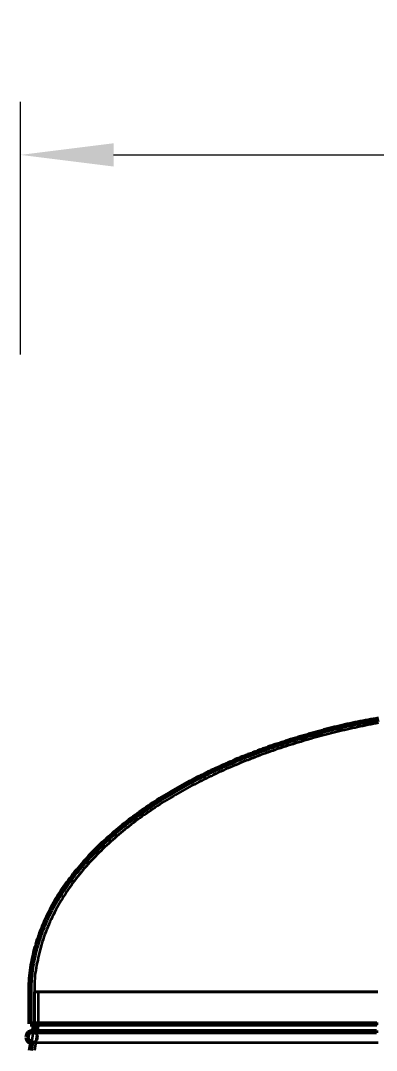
# Model space of a CAD drawing. Header units: millimetres. Extents: x 0 to 2208, y 0 to 420.
# Drawn here: x 170.47 to 183.86, y 217.54 to 256.24 of the extents above; entities that cross this region are included whole.
import ezdxf

# ---------------------------------------------------------------- set-up
doc = ezdxf.new("R2010")
doc.units = ezdxf.units.MM
doc.linetypes.add('IRAM-E-TRAZOS', pattern=[5, 4, -1])
for name, color, linetype, lineweight in [('01-VISIBLE', 7, 'CONTINUOUS', 70), ('02-OCULTA', 4, 'IRAM-E-TRAZOS', 35), ('04-COTA', 3, 'CONTINUOUS', 18)]:
    doc.layers.add(name, color=color, linetype=linetype, lineweight=lineweight)
doc.styles.add('ISO3098', font='isocpeur.ttf')
doc.dimstyles.new('FLAMA-IRAM', dxfattribs={"dimtxt": 3.5, "dimasz": 3.5, "dimexe": 2, "dimexo": 1.5, "dimgap": 1, "dimtad": 1, "dimdec": 1, "dimtxsty": 'ISO3098', "dimblk": 'IRAM_FLECHA', "dimblk1": 'IRAM_FLECHA', "dimblk2": 'IRAM_FLECHA', "dimcen": 2.5, "dimclrd": 256, "dimclre": 256, "dimclrt": 256, "dimazin": 3, "dimtfac": 1, "dimtmove": 0, "dimatfit": 3, "dimlwd": 18, "dimlwe": 18})

# ---------------------------------------------------------------- blocks, each defined once
blk = doc.blocks.new('IRAM_FLECHA')
blk.add_solid([(0, 0), (-1, 0.125), (-1, -0.125)])

msp = doc.modelspace()

# ---------------------------------------------------------------- linework, layer by layer
at = {"layer": '01-VISIBLE'}
for p, q in [((170.827, 218.535), (170.827, 219.735)), ((170.987, 218.535), (170.939, 218.235)), ((170.875, 217.838), (170.827, 217.535))]:
    msp.add_line(p, q, dxfattribs=at)
for points in [[(170.827, 219.735), (170.828, 219.835), (170.83, 219.936), (170.834, 220.036), (170.84, 220.136), (170.847, 220.236), (170.856, 220.336), (170.867, 220.435), (170.879, 220.535), (170.893, 220.634), (170.908, 220.733), (170.925, 220.832), (170.944, 220.93), (170.964, 221.029), (170.986, 221.126), (171.009, 221.224), (171.033, 221.321), (171.059, 221.418), (171.087, 221.514), (171.116, 221.61), (171.146, 221.706), (171.178, 221.801), (171.211, 221.896), (171.246, 221.99), (171.282, 222.083), (171.319, 222.176), (171.357, 222.269), (171.397, 222.361), (171.438, 222.452), (171.48, 222.543), (171.524, 222.634), (171.569, 222.723), (171.614, 222.812), (171.661, 222.901), (171.71, 222.989), (171.759, 223.076), (171.809, 223.163), (171.861, 223.249), (171.913, 223.334), (171.967, 223.419), (172.021, 223.503), (172.076, 223.587), (172.133, 223.67), (172.19, 223.752), (172.248, 223.833), (172.308, 223.914), (172.367, 223.995), (172.428, 224.074), (172.49, 224.153), (172.552, 224.232), (172.616, 224.31), (172.68, 224.387), (172.745, 224.463), (172.81, 224.539), (172.877, 224.614), (172.944, 224.689), (173.011, 224.763), (173.08, 224.836), (173.149, 224.908), (173.219, 224.98), (173.289, 225.052), (173.36, 225.123), (173.432, 225.193), (173.504, 225.262), (173.577, 225.331), (173.65, 225.399), (173.724, 225.467), (173.798, 225.534), (173.873, 225.601), (173.949, 225.667), (174.025, 225.732), (174.102, 225.797), (174.179, 225.861), (174.256, 225.924), (174.334, 225.987), (174.413, 226.049), (174.492, 226.111), (174.571, 226.172), (174.651, 226.233), (174.731, 226.293), (174.812, 226.353), (174.893, 226.412), (174.974, 226.47), (175.056, 226.528), (175.138, 226.585), (175.221, 226.642), (175.304, 226.699), (175.387, 226.754), (175.471, 226.81), (175.555, 226.864), (175.639, 226.918), (175.724, 226.972), (175.809, 227.025), (175.894, 227.078), (175.98, 227.13), (176.066, 227.182), (176.152, 227.233), (176.238, 227.283), (176.325, 227.334), (176.412, 227.383), (176.499, 227.432), (176.587, 227.481), (176.675, 227.529), (176.763, 227.577), (176.851, 227.624), (176.94, 227.671), (177.029, 227.717), (177.118, 227.763), (177.208, 227.809), (177.297, 227.854), (177.387, 227.898), (177.477, 227.942), (177.567, 227.986), (177.658, 228.029), (177.748, 228.072), (177.839, 228.114), (177.93, 228.156), (178.022, 228.197), (178.113, 228.238), (178.205, 228.279), (178.297, 228.319), (178.389, 228.359), (178.481, 228.398), (178.573, 228.437), (178.666, 228.475), (178.759, 228.513), (178.852, 228.551), (178.945, 228.588), (179.038, 228.625), (179.131, 228.662), (179.225, 228.698), (179.318, 228.733), (179.412, 228.769), (179.506, 228.804), (179.6, 228.838), (179.695, 228.872), (179.789, 228.906), (179.884, 228.939), (179.978, 228.971), (180.073, 229.004), (180.168, 229.036), (180.264, 229.067), (180.359, 229.098), (180.454, 229.129), (180.55, 229.159), (180.646, 229.189), (180.741, 229.219), (180.837, 229.248), (180.933, 229.277), (181.029, 229.305), (181.125, 229.334), (181.222, 229.362), (181.318, 229.39), (181.414, 229.417), (181.511, 229.445), (181.607, 229.472), (181.704, 229.499), (181.8, 229.525), (181.897, 229.552), (181.994, 229.578), (182.091, 229.603), (182.188, 229.629), (182.285, 229.653), (182.382, 229.677), (182.48, 229.701), (182.577, 229.724), (182.675, 229.746), (182.773, 229.768), (182.871, 229.789), (182.969, 229.81), (183.067, 229.83), (183.166, 229.849), (183.264, 229.869), (183.362, 229.887), (183.461, 229.906), (183.559, 229.924), (183.658, 229.942), (183.757, 229.96), (183.855, 229.977), (183.954, 229.995)], [(170.827, 218.535), (170.927, 218.535), (171.028, 218.535), (171.128, 218.535), (171.228, 218.535), (171.329, 218.535), (171.429, 218.535), (171.529, 218.535), (171.63, 218.535), (171.73, 218.535), (171.83, 218.535), (171.931, 218.535), (172.031, 218.535), (172.132, 218.535), (172.232, 218.535), (172.332, 218.535), (172.433, 218.535), (172.533, 218.535), (172.633, 218.535), (172.734, 218.535), (172.834, 218.535), (172.934, 218.535), (173.035, 218.535), (173.135, 218.535), (173.235, 218.535), (173.336, 218.535), (173.436, 218.535), (173.536, 218.535), (173.637, 218.535), (173.737, 218.535), (173.837, 218.535), (173.938, 218.535), (174.038, 218.535), (174.139, 218.535), (174.239, 218.535), (174.339, 218.535), (174.44, 218.535), (174.54, 218.535), (174.64, 218.535), (174.741, 218.535), (174.841, 218.535), (174.941, 218.535), (175.042, 218.535), (175.142, 218.535), (175.242, 218.535), (175.343, 218.535), (175.443, 218.535), (175.543, 218.535), (175.644, 218.535), (175.744, 218.535), (175.844, 218.535), (175.945, 218.535), (176.045, 218.535), (176.145, 218.535), (176.246, 218.535), (176.346, 218.535), (176.447, 218.535), (176.547, 218.535), (176.647, 218.535), (176.748, 218.535), (176.848, 218.535), (176.948, 218.535), (177.049, 218.535), (177.149, 218.535), (177.249, 218.535), (177.35, 218.535), (177.45, 218.535), (177.55, 218.535), (177.651, 218.535), (177.751, 218.535), (177.851, 218.535), (177.952, 218.535), (178.052, 218.535), (178.152, 218.535), (178.253, 218.535), (178.353, 218.535), (178.454, 218.535), (178.554, 218.535), (178.654, 218.535), (178.755, 218.535), (178.855, 218.535), (178.955, 218.535), (179.056, 218.535), (179.156, 218.535), (179.256, 218.535), (179.357, 218.535), (179.457, 218.535), (179.557, 218.535), (179.658, 218.535), (179.758, 218.535), (179.858, 218.535), (179.959, 218.535), (180.059, 218.535), (180.159, 218.535), (180.26, 218.535), (180.36, 218.535), (180.46, 218.535), (180.561, 218.535), (180.661, 218.535), (180.762, 218.535), (180.862, 218.535), (180.962, 218.535), (181.063, 218.535), (181.163, 218.535), (181.263, 218.535), (181.364, 218.535), (181.464, 218.535), (181.564, 218.535), (181.665, 218.535), (181.765, 218.535), (181.865, 218.535), (181.966, 218.535), (182.066, 218.535), (182.166, 218.535), (182.267, 218.535), (182.367, 218.535), (182.467, 218.535), (182.568, 218.535), (182.668, 218.535), (182.769, 218.535), (182.869, 218.535), (182.969, 218.535), (183.07, 218.535), (183.17, 218.535), (183.27, 218.535), (183.371, 218.535), (183.471, 218.535), (183.571, 218.535), (183.672, 218.535), (183.772, 218.535), (183.872, 218.535)], [(170.907, 218.235), (170.855, 218.228), (170.807, 218.208), (170.766, 218.177), (170.734, 218.135), (170.714, 218.087), (170.707, 218.035)], [(170.707, 218.035), (170.714, 217.983), (170.734, 217.935), (170.766, 217.894), (170.807, 217.862), (170.855, 217.842), (170.907, 217.835)], [(170.907, 218.235), (170.907, 218.235), (170.907, 218.235), (170.907, 218.235), (170.907, 218.235), (170.907, 218.235), (170.907, 218.235)], [(183.867, 218.235), (183.767, 218.235), (183.666, 218.235), (183.566, 218.235), (183.465, 218.235), (183.365, 218.235), (183.265, 218.235), (183.164, 218.235), (183.064, 218.235), (182.963, 218.235), (182.863, 218.235), (182.762, 218.235), (182.662, 218.235), (182.561, 218.235), (182.461, 218.235), (182.36, 218.235), (182.26, 218.235), (182.159, 218.235), (182.059, 218.235), (181.958, 218.235), (181.858, 218.235), (181.758, 218.235), (181.657, 218.235), (181.557, 218.235), (181.456, 218.235), (181.356, 218.235), (181.255, 218.235), (181.155, 218.235), (181.054, 218.235), (180.954, 218.235), (180.853, 218.235), (180.753, 218.235), (180.652, 218.235), (180.552, 218.235), (180.451, 218.235), (180.351, 218.235), (180.251, 218.235), (180.15, 218.235), (180.05, 218.235), (179.949, 218.235), (179.849, 218.235), (179.748, 218.235), (179.648, 218.235), (179.547, 218.235), (179.447, 218.235), (179.346, 218.235), (179.246, 218.235), (179.145, 218.235), (179.045, 218.235), (178.944, 218.235), (178.844, 218.235), (178.743, 218.235), (178.643, 218.235), (178.543, 218.235), (178.442, 218.235), (178.342, 218.235), (178.241, 218.235), (178.141, 218.235), (178.04, 218.235), (177.94, 218.235), (177.839, 218.235), (177.739, 218.235), (177.638, 218.235), (177.538, 218.235), (177.437, 218.235), (177.337, 218.235), (177.236, 218.235), (177.136, 218.235), (177.036, 218.235), (176.935, 218.235), (176.835, 218.235), (176.734, 218.235), (176.634, 218.235), (176.533, 218.235), (176.433, 218.235), (176.332, 218.235), (176.232, 218.235), (176.131, 218.235), (176.031, 218.235), (175.93, 218.235), (175.83, 218.235), (175.729, 218.235), (175.629, 218.235), (175.529, 218.235), (175.428, 218.235), (175.328, 218.235), (175.227, 218.235), (175.127, 218.235), (175.026, 218.235), (174.926, 218.235), (174.825, 218.235), (174.725, 218.235), (174.624, 218.235), (174.524, 218.235), (174.423, 218.235), (174.323, 218.235), (174.222, 218.235), (174.122, 218.235), (174.022, 218.235), (173.921, 218.235), (173.821, 218.235), (173.72, 218.235), (173.62, 218.235), (173.519, 218.235), (173.419, 218.235), (173.318, 218.235), (173.218, 218.235), (173.117, 218.235), (173.017, 218.235), (172.916, 218.235), (172.816, 218.235), (172.715, 218.235), (172.615, 218.235), (172.514, 218.235), (172.414, 218.235), (172.314, 218.235), (172.213, 218.235), (172.113, 218.235), (172.012, 218.235), (171.912, 218.235), (171.811, 218.235), (171.711, 218.235), (171.61, 218.235), (171.51, 218.235), (171.409, 218.235), (171.309, 218.235), (171.208, 218.235), (171.108, 218.235), (171.007, 218.235), (170.907, 218.235)]]:
    msp.add_lwpolyline(points, dxfattribs=at)
at = {"layer": '02-OCULTA'}
for p, q in [((170.987, 218.535), (170.987, 219.735)), ((170.987, 219.735), (170.987, 218.535)), ((171.147, 218.535), (171.147, 219.735)), ((171.147, 218.535), (170.987, 217.535)), ((170.939, 218.235), (170.875, 217.838))]:
    msp.add_line(p, q, dxfattribs=at)
for points in [[(183.941, 229.843), (183.842, 229.824), (183.744, 229.805), (183.645, 229.786), (183.546, 229.767), (183.448, 229.747), (183.349, 229.726), (183.251, 229.706), (183.153, 229.685), (183.054, 229.664), (182.956, 229.642), (182.858, 229.621), (182.76, 229.598), (182.662, 229.576), (182.564, 229.553), (182.467, 229.53), (182.369, 229.506), (182.271, 229.482), (182.174, 229.458), (182.077, 229.433), (181.979, 229.408), (181.882, 229.383), (181.785, 229.357), (181.688, 229.331), (181.591, 229.305), (181.494, 229.278), (181.397, 229.251), (181.301, 229.223), (181.204, 229.195), (181.108, 229.167), (181.011, 229.138), (180.915, 229.109), (180.819, 229.08), (180.723, 229.05), (180.627, 229.02), (180.531, 228.99), (180.436, 228.959), (180.34, 228.928), (180.245, 228.896), (180.15, 228.864), (180.054, 228.832), (179.959, 228.799), (179.865, 228.766), (179.77, 228.732), (179.675, 228.698), (179.581, 228.664), (179.487, 228.629), (179.392, 228.594), (179.298, 228.558), (179.205, 228.523), (179.111, 228.486), (179.017, 228.449), (178.924, 228.412), (178.831, 228.375), (178.738, 228.337), (178.645, 228.298), (178.552, 228.259), (178.46, 228.22), (178.367, 228.18), (178.275, 228.14), (178.183, 228.1), (178.092, 228.059), (178, 228.017), (177.909, 227.976), (177.818, 227.933), (177.727, 227.89), (177.636, 227.847), (177.545, 227.804), (177.455, 227.76), (177.365, 227.715), (177.275, 227.67), (177.186, 227.624), (177.096, 227.578), (177.007, 227.532), (176.918, 227.485), (176.83, 227.438), (176.741, 227.39), (176.653, 227.342), (176.565, 227.293), (176.478, 227.243), (176.39, 227.194), (176.304, 227.143), (176.217, 227.092), (176.13, 227.041), (176.044, 226.989), (175.959, 226.937), (175.873, 226.884), (175.788, 226.831), (175.703, 226.777), (175.619, 226.722), (175.535, 226.667), (175.451, 226.612), (175.367, 226.556), (175.284, 226.499), (175.202, 226.442), (175.119, 226.384), (175.037, 226.326), (174.956, 226.267), (174.875, 226.208), (174.794, 226.148), (174.714, 226.088), (174.634, 226.027), (174.555, 225.965), (174.476, 225.903), (174.397, 225.84), (174.319, 225.777), (174.242, 225.713), (174.165, 225.649), (174.088, 225.583), (174.012, 225.518), (173.937, 225.451), (173.862, 225.384), (173.787, 225.317), (173.714, 225.249), (173.64, 225.18), (173.568, 225.11), (173.496, 225.04), (173.424, 224.969), (173.354, 224.898), (173.284, 224.826), (173.214, 224.753), (173.145, 224.68), (173.077, 224.606), (173.01, 224.532), (172.943, 224.456), (172.877, 224.38), (172.812, 224.304), (172.748, 224.227), (172.684, 224.149), (172.622, 224.07), (172.56, 223.991), (172.499, 223.911), (172.439, 223.831), (172.379, 223.75), (172.321, 223.668), (172.264, 223.585), (172.207, 223.502), (172.152, 223.418), (172.097, 223.334), (172.044, 223.249), (171.992, 223.163), (171.941, 223.076), (171.891, 222.989), (171.842, 222.901), (171.794, 222.813), (171.747, 222.724), (171.701, 222.635), (171.656, 222.545), (171.613, 222.454), (171.57, 222.363), (171.529, 222.272), (171.489, 222.18), (171.45, 222.087), (171.413, 221.993), (171.378, 221.899), (171.344, 221.805), (171.312, 221.709), (171.282, 221.613), (171.254, 221.517), (171.227, 221.42), (171.202, 221.323), (171.178, 221.225), (171.155, 221.128), (171.133, 221.03), (171.112, 220.931), (171.092, 220.833), (171.072, 220.734), (171.054, 220.635), (171.036, 220.536), (171.021, 220.437), (171.009, 220.337), (171, 220.237), (170.995, 220.137), (170.991, 220.037), (170.989, 219.936), (170.987, 219.836), (170.987, 219.735)], [(183.914, 219.735), (183.814, 219.735), (183.714, 219.735), (183.614, 219.735), (183.514, 219.735), (183.413, 219.735), (183.313, 219.735), (183.213, 219.735), (183.113, 219.735), (183.013, 219.735), (182.912, 219.735), (182.812, 219.735), (182.712, 219.735), (182.612, 219.735), (182.511, 219.735), (182.411, 219.735), (182.311, 219.735), (182.211, 219.735), (182.111, 219.735), (182.01, 219.735), (181.91, 219.735), (181.81, 219.735), (181.71, 219.735), (181.61, 219.735), (181.509, 219.735), (181.409, 219.735), (181.309, 219.735), (181.209, 219.735), (181.108, 219.735), (181.008, 219.735), (180.908, 219.735), (180.808, 219.735), (180.708, 219.735), (180.607, 219.735), (180.507, 219.735), (180.407, 219.735), (180.307, 219.735), (180.207, 219.735), (180.106, 219.735), (180.006, 219.735), (179.906, 219.735), (179.806, 219.735), (179.706, 219.735), (179.605, 219.735), (179.505, 219.735), (179.405, 219.735), (179.305, 219.735), (179.204, 219.735), (179.104, 219.735), (179.004, 219.735), (178.904, 219.735), (178.804, 219.735), (178.703, 219.735), (178.603, 219.735), (178.503, 219.735), (178.403, 219.735), (178.303, 219.735), (178.202, 219.735), (178.102, 219.735), (178.002, 219.735), (177.902, 219.735), (177.801, 219.735), (177.701, 219.735), (177.601, 219.735), (177.501, 219.735), (177.401, 219.735), (177.3, 219.735), (177.2, 219.735), (177.1, 219.735), (177, 219.735), (176.9, 219.735), (176.799, 219.735), (176.699, 219.735), (176.599, 219.735), (176.499, 219.735), (176.398, 219.735), (176.298, 219.735), (176.198, 219.735), (176.098, 219.735), (175.998, 219.735), (175.897, 219.735), (175.797, 219.735), (175.697, 219.735), (175.597, 219.735), (175.497, 219.735), (175.396, 219.735), (175.296, 219.735), (175.196, 219.735), (175.096, 219.735), (174.996, 219.735), (174.895, 219.735), (174.795, 219.735), (174.695, 219.735), (174.595, 219.735), (174.494, 219.735), (174.394, 219.735), (174.294, 219.735), (174.194, 219.735), (174.094, 219.735), (173.993, 219.735), (173.893, 219.735), (173.793, 219.735), (173.693, 219.735), (173.593, 219.735), (173.492, 219.735), (173.392, 219.735), (173.292, 219.735), (173.192, 219.735), (173.091, 219.735), (172.991, 219.735), (172.891, 219.735), (172.791, 219.735), (172.691, 219.735), (172.59, 219.735), (172.49, 219.735), (172.39, 219.735), (172.29, 219.735), (172.19, 219.735), (172.089, 219.735), (171.989, 219.735), (171.889, 219.735), (171.789, 219.735), (171.688, 219.735), (171.588, 219.735), (171.488, 219.735), (171.388, 219.735), (171.288, 219.735), (171.187, 219.735), (171.087, 219.735), (170.987, 219.735)], [(170.987, 219.735), (171.087, 219.735), (171.187, 219.735), (171.288, 219.735), (171.388, 219.735), (171.488, 219.735), (171.588, 219.735), (171.688, 219.735), (171.789, 219.735), (171.889, 219.735), (171.989, 219.735), (172.089, 219.735), (172.19, 219.735), (172.29, 219.735), (172.39, 219.735), (172.49, 219.735), (172.59, 219.735), (172.691, 219.735), (172.791, 219.735), (172.891, 219.735), (172.991, 219.735), (173.091, 219.735), (173.192, 219.735), (173.292, 219.735), (173.392, 219.735), (173.492, 219.735), (173.593, 219.735), (173.693, 219.735), (173.793, 219.735), (173.893, 219.735), (173.993, 219.735), (174.094, 219.735), (174.194, 219.735), (174.294, 219.735), (174.394, 219.735), (174.494, 219.735), (174.595, 219.735), (174.695, 219.735), (174.795, 219.735), (174.895, 219.735), (174.996, 219.735), (175.096, 219.735), (175.196, 219.735), (175.296, 219.735), (175.396, 219.735), (175.497, 219.735), (175.597, 219.735), (175.697, 219.735), (175.797, 219.735), (175.897, 219.735), (175.998, 219.735), (176.098, 219.735), (176.198, 219.735), (176.298, 219.735), (176.398, 219.735), (176.499, 219.735), (176.599, 219.735), (176.699, 219.735), (176.799, 219.735), (176.9, 219.735), (177, 219.735), (177.1, 219.735), (177.2, 219.735), (177.3, 219.735), (177.401, 219.735), (177.501, 219.735), (177.601, 219.735), (177.701, 219.735), (177.801, 219.735), (177.902, 219.735), (178.002, 219.735), (178.102, 219.735), (178.202, 219.735), (178.303, 219.735), (178.403, 219.735), (178.503, 219.735), (178.603, 219.735), (178.703, 219.735), (178.804, 219.735), (178.904, 219.735), (179.004, 219.735), (179.104, 219.735), (179.204, 219.735), (179.305, 219.735), (179.405, 219.735), (179.505, 219.735), (179.605, 219.735), (179.706, 219.735), (179.806, 219.735), (179.906, 219.735), (180.006, 219.735), (180.106, 219.735), (180.207, 219.735), (180.307, 219.735), (180.407, 219.735), (180.507, 219.735), (180.607, 219.735), (180.708, 219.735), (180.808, 219.735), (180.908, 219.735), (181.008, 219.735), (181.108, 219.735), (181.209, 219.735), (181.309, 219.735), (181.409, 219.735), (181.509, 219.735), (181.61, 219.735), (181.71, 219.735), (181.81, 219.735), (181.91, 219.735), (182.01, 219.735), (182.111, 219.735), (182.211, 219.735), (182.311, 219.735), (182.411, 219.735), (182.511, 219.735), (182.612, 219.735), (182.712, 219.735), (182.812, 219.735), (182.912, 219.735), (183.013, 219.735), (183.113, 219.735), (183.213, 219.735), (183.313, 219.735), (183.413, 219.735), (183.514, 219.735), (183.614, 219.735), (183.714, 219.735), (183.814, 219.735), (183.914, 219.735)], [(183.902, 219.735), (183.801, 219.735), (183.701, 219.735), (183.6, 219.735), (183.5, 219.735), (183.399, 219.735), (183.299, 219.735), (183.199, 219.735), (183.098, 219.735), (182.998, 219.735), (182.897, 219.735), (182.797, 219.735), (182.696, 219.735), (182.596, 219.735), (182.496, 219.735), (182.395, 219.735), (182.295, 219.735), (182.194, 219.735), (182.094, 219.735), (181.993, 219.735), (181.893, 219.735), (181.793, 219.735), (181.692, 219.735), (181.592, 219.735), (181.491, 219.735), (181.391, 219.735), (181.29, 219.735), (181.19, 219.735), (181.09, 219.735), (180.989, 219.735), (180.889, 219.735), (180.788, 219.735), (180.688, 219.735), (180.587, 219.735), (180.487, 219.735), (180.387, 219.735), (180.286, 219.735), (180.186, 219.735), (180.085, 219.735), (179.985, 219.735), (179.884, 219.735), (179.784, 219.735), (179.684, 219.735), (179.583, 219.735), (179.483, 219.735), (179.382, 219.735), (179.282, 219.735), (179.181, 219.735), (179.081, 219.735), (178.981, 219.735), (178.88, 219.735), (178.78, 219.735), (178.679, 219.735), (178.579, 219.735), (178.478, 219.735), (178.378, 219.735), (178.278, 219.735), (178.177, 219.735), (178.077, 219.735), (177.976, 219.735), (177.876, 219.735), (177.775, 219.735), (177.675, 219.735), (177.575, 219.735), (177.474, 219.735), (177.374, 219.735), (177.273, 219.735), (177.173, 219.735), (177.072, 219.735), (176.972, 219.735), (176.872, 219.735), (176.771, 219.735), (176.671, 219.735), (176.57, 219.735), (176.47, 219.735), (176.369, 219.735), (176.269, 219.735), (176.169, 219.735), (176.068, 219.735), (175.968, 219.735), (175.867, 219.735), (175.767, 219.735), (175.666, 219.735), (175.566, 219.735), (175.465, 219.735), (175.365, 219.735), (175.265, 219.735), (175.164, 219.735), (175.064, 219.735), (174.963, 219.735), (174.863, 219.735), (174.762, 219.735), (174.662, 219.735), (174.562, 219.735), (174.461, 219.735), (174.361, 219.735), (174.26, 219.735), (174.16, 219.735), (174.059, 219.735), (173.959, 219.735), (173.859, 219.735), (173.758, 219.735), (173.658, 219.735), (173.557, 219.735), (173.457, 219.735), (173.356, 219.735), (173.256, 219.735), (173.156, 219.735), (173.055, 219.735), (172.955, 219.735), (172.854, 219.735), (172.754, 219.735), (172.653, 219.735), (172.553, 219.735), (172.453, 219.735), (172.352, 219.735), (172.252, 219.735), (172.151, 219.735), (172.051, 219.735), (171.95, 219.735), (171.85, 219.735), (171.75, 219.735), (171.649, 219.735), (171.549, 219.735), (171.448, 219.735), (171.348, 219.735), (171.247, 219.735), (171.147, 219.735)], [(171.147, 219.735), (171.247, 219.735), (171.347, 219.735), (171.447, 219.735), (171.548, 219.735), (171.648, 219.735), (171.748, 219.735), (171.848, 219.735), (171.948, 219.735), (172.048, 219.735), (172.149, 219.735), (172.249, 219.735), (172.349, 219.735), (172.449, 219.735), (172.549, 219.735), (172.649, 219.735), (172.75, 219.735), (172.85, 219.735), (172.95, 219.735), (173.05, 219.735), (173.15, 219.735), (173.25, 219.735), (173.351, 219.735), (173.451, 219.735), (173.551, 219.735), (173.651, 219.735), (173.751, 219.735), (173.851, 219.735), (173.952, 219.735), (174.052, 219.735), (174.152, 219.735), (174.252, 219.735), (174.352, 219.735), (174.452, 219.735), (174.552, 219.735), (174.653, 219.735), (174.753, 219.735), (174.853, 219.735), (174.953, 219.735), (175.053, 219.735), (175.153, 219.735), (175.254, 219.735), (175.354, 219.735), (175.454, 219.735), (175.554, 219.735), (175.654, 219.735), (175.754, 219.735), (175.855, 219.735), (175.955, 219.735), (176.055, 219.735), (176.155, 219.735), (176.255, 219.735), (176.355, 219.735), (176.456, 219.735), (176.556, 219.735), (176.656, 219.735), (176.756, 219.735), (176.856, 219.735), (176.956, 219.735), (177.056, 219.735), (177.157, 219.735), (177.257, 219.735), (177.357, 219.735), (177.457, 219.735), (177.557, 219.735), (177.657, 219.735), (177.758, 219.735), (177.858, 219.735), (177.958, 219.735), (178.058, 219.735), (178.158, 219.735), (178.258, 219.735), (178.359, 219.735), (178.459, 219.735), (178.559, 219.735), (178.659, 219.735), (178.759, 219.735), (178.859, 219.735), (178.96, 219.735), (179.06, 219.735), (179.16, 219.735), (179.26, 219.735), (179.36, 219.735), (179.46, 219.735), (179.561, 219.735), (179.661, 219.735), (179.761, 219.735), (179.861, 219.735), (179.961, 219.735), (180.061, 219.735), (180.161, 219.735), (180.262, 219.735), (180.362, 219.735), (180.462, 219.735), (180.562, 219.735), (180.662, 219.735), (180.762, 219.735), (180.863, 219.735), (180.963, 219.735), (181.063, 219.735), (181.163, 219.735), (181.263, 219.735), (181.363, 219.735), (181.464, 219.735), (181.564, 219.735), (181.664, 219.735), (181.764, 219.735), (181.864, 219.735), (181.964, 219.735), (182.065, 219.735), (182.165, 219.735), (182.265, 219.735), (182.365, 219.735), (182.465, 219.735), (182.565, 219.735), (182.665, 219.735), (182.766, 219.735), (182.866, 219.735), (182.966, 219.735), (183.066, 219.735), (183.166, 219.735), (183.266, 219.735), (183.367, 219.735), (183.467, 219.735), (183.567, 219.735), (183.667, 219.735), (183.767, 219.735), (183.867, 219.735)], [(183.927, 218.535), (183.827, 218.535), (183.727, 218.535), (183.627, 218.535), (183.527, 218.535), (183.427, 218.535), (183.327, 218.535), (183.227, 218.535), (183.127, 218.535), (183.027, 218.535), (182.927, 218.535), (182.827, 218.535), (182.727, 218.535), (182.627, 218.535), (182.527, 218.535), (182.427, 218.535), (182.327, 218.535), (182.227, 218.535), (182.127, 218.535), (182.027, 218.535), (181.927, 218.535), (181.827, 218.535), (181.727, 218.535), (181.627, 218.535), (181.527, 218.535), (181.427, 218.535), (181.327, 218.535), (181.227, 218.535), (181.127, 218.535), (181.027, 218.535), (180.927, 218.535), (180.827, 218.535), (180.727, 218.535), (180.627, 218.535), (180.527, 218.535), (180.427, 218.535), (180.327, 218.535), (180.227, 218.535), (180.127, 218.535), (180.027, 218.535), (179.927, 218.535), (179.827, 218.535), (179.727, 218.535), (179.627, 218.535), (179.527, 218.535), (179.427, 218.535), (179.327, 218.535), (179.227, 218.535), (179.127, 218.535), (179.027, 218.535), (178.927, 218.535), (178.827, 218.535), (178.727, 218.535), (178.627, 218.535), (178.527, 218.535), (178.427, 218.535), (178.327, 218.535), (178.227, 218.535), (178.127, 218.535), (178.027, 218.535), (177.927, 218.535), (177.827, 218.535), (177.727, 218.535), (177.627, 218.535), (177.527, 218.535), (177.427, 218.535), (177.327, 218.535), (177.227, 218.535), (177.127, 218.535), (177.027, 218.535), (176.927, 218.535), (176.827, 218.535), (176.727, 218.535), (176.627, 218.535), (176.527, 218.535), (176.427, 218.535), (176.327, 218.535), (176.227, 218.535), (176.127, 218.535), (176.027, 218.535), (175.927, 218.535), (175.827, 218.535), (175.727, 218.535), (175.627, 218.535), (175.527, 218.535), (175.427, 218.535), (175.327, 218.535), (175.227, 218.535), (175.127, 218.535), (175.027, 218.535), (174.927, 218.535), (174.827, 218.535), (174.727, 218.535), (174.627, 218.535), (174.527, 218.535), (174.427, 218.535), (174.327, 218.535), (174.227, 218.535), (174.127, 218.535), (174.027, 218.535), (173.927, 218.535), (173.827, 218.535), (173.727, 218.535), (173.627, 218.535), (173.527, 218.535), (173.427, 218.535), (173.327, 218.535), (173.227, 218.535), (173.127, 218.535), (173.027, 218.535), (172.927, 218.535), (172.827, 218.535), (172.727, 218.535), (172.627, 218.535), (172.527, 218.535), (172.427, 218.535), (172.327, 218.535), (172.227, 218.535), (172.127, 218.535), (172.027, 218.535), (171.927, 218.535), (171.827, 218.535), (171.727, 218.535), (171.627, 218.535), (171.527, 218.535), (171.427, 218.535), (171.327, 218.535), (171.227, 218.535), (171.127, 218.535), (171.027, 218.535), (170.927, 218.535), (170.827, 218.535)], [(183.914, 218.535), (183.814, 218.535), (183.714, 218.535), (183.614, 218.535), (183.514, 218.535), (183.413, 218.535), (183.313, 218.535), (183.213, 218.535), (183.113, 218.535), (183.013, 218.535), (182.912, 218.535), (182.812, 218.535), (182.712, 218.535), (182.612, 218.535), (182.511, 218.535), (182.411, 218.535), (182.311, 218.535), (182.211, 218.535), (182.111, 218.535), (182.01, 218.535), (181.91, 218.535), (181.81, 218.535), (181.71, 218.535), (181.61, 218.535), (181.509, 218.535), (181.409, 218.535), (181.309, 218.535), (181.209, 218.535), (181.108, 218.535), (181.008, 218.535), (180.908, 218.535), (180.808, 218.535), (180.708, 218.535), (180.607, 218.535), (180.507, 218.535), (180.407, 218.535), (180.307, 218.535), (180.207, 218.535), (180.106, 218.535), (180.006, 218.535), (179.906, 218.535), (179.806, 218.535), (179.706, 218.535), (179.605, 218.535), (179.505, 218.535), (179.405, 218.535), (179.305, 218.535), (179.204, 218.535), (179.104, 218.535), (179.004, 218.535), (178.904, 218.535), (178.804, 218.535), (178.703, 218.535), (178.603, 218.535), (178.503, 218.535), (178.403, 218.535), (178.303, 218.535), (178.202, 218.535), (178.102, 218.535), (178.002, 218.535), (177.902, 218.535), (177.801, 218.535), (177.701, 218.535), (177.601, 218.535), (177.501, 218.535), (177.401, 218.535), (177.3, 218.535), (177.2, 218.535), (177.1, 218.535), (177, 218.535), (176.9, 218.535), (176.799, 218.535), (176.699, 218.535), (176.599, 218.535), (176.499, 218.535), (176.398, 218.535), (176.298, 218.535), (176.198, 218.535), (176.098, 218.535), (175.998, 218.535), (175.897, 218.535), (175.797, 218.535), (175.697, 218.535), (175.597, 218.535), (175.497, 218.535), (175.396, 218.535), (175.296, 218.535), (175.196, 218.535), (175.096, 218.535), (174.996, 218.535), (174.895, 218.535), (174.795, 218.535), (174.695, 218.535), (174.595, 218.535), (174.494, 218.535), (174.394, 218.535), (174.294, 218.535), (174.194, 218.535), (174.094, 218.535), (173.993, 218.535), (173.893, 218.535), (173.793, 218.535), (173.693, 218.535), (173.593, 218.535), (173.492, 218.535), (173.392, 218.535), (173.292, 218.535), (173.192, 218.535), (173.091, 218.535), (172.991, 218.535), (172.891, 218.535), (172.791, 218.535), (172.691, 218.535), (172.59, 218.535), (172.49, 218.535), (172.39, 218.535), (172.29, 218.535), (172.19, 218.535), (172.089, 218.535), (171.989, 218.535), (171.889, 218.535), (171.789, 218.535), (171.688, 218.535), (171.588, 218.535), (171.488, 218.535), (171.388, 218.535), (171.288, 218.535), (171.187, 218.535), (171.087, 218.535), (170.987, 218.535)], [(170.987, 218.535), (171.087, 218.535), (171.187, 218.535), (171.288, 218.535), (171.388, 218.535), (171.488, 218.535), (171.588, 218.535), (171.688, 218.535), (171.789, 218.535), (171.889, 218.535), (171.989, 218.535), (172.089, 218.535), (172.19, 218.535), (172.29, 218.535), (172.39, 218.535), (172.49, 218.535), (172.59, 218.535), (172.691, 218.535), (172.791, 218.535), (172.891, 218.535), (172.991, 218.535), (173.091, 218.535), (173.192, 218.535), (173.292, 218.535), (173.392, 218.535), (173.492, 218.535), (173.593, 218.535), (173.693, 218.535), (173.793, 218.535), (173.893, 218.535), (173.993, 218.535), (174.094, 218.535), (174.194, 218.535), (174.294, 218.535), (174.394, 218.535), (174.494, 218.535), (174.595, 218.535), (174.695, 218.535), (174.795, 218.535), (174.895, 218.535), (174.996, 218.535), (175.096, 218.535), (175.196, 218.535), (175.296, 218.535), (175.396, 218.535), (175.497, 218.535), (175.597, 218.535), (175.697, 218.535), (175.797, 218.535), (175.897, 218.535), (175.998, 218.535), (176.098, 218.535), (176.198, 218.535), (176.298, 218.535), (176.398, 218.535), (176.499, 218.535), (176.599, 218.535), (176.699, 218.535), (176.799, 218.535), (176.9, 218.535), (177, 218.535), (177.1, 218.535), (177.2, 218.535), (177.3, 218.535), (177.401, 218.535), (177.501, 218.535), (177.601, 218.535), (177.701, 218.535), (177.801, 218.535), (177.902, 218.535), (178.002, 218.535), (178.102, 218.535), (178.202, 218.535), (178.303, 218.535), (178.403, 218.535), (178.503, 218.535), (178.603, 218.535), (178.703, 218.535), (178.804, 218.535), (178.904, 218.535), (179.004, 218.535), (179.104, 218.535), (179.204, 218.535), (179.305, 218.535), (179.405, 218.535), (179.505, 218.535), (179.605, 218.535), (179.706, 218.535), (179.806, 218.535), (179.906, 218.535), (180.006, 218.535), (180.106, 218.535), (180.207, 218.535), (180.307, 218.535), (180.407, 218.535), (180.507, 218.535), (180.607, 218.535), (180.708, 218.535), (180.808, 218.535), (180.908, 218.535), (181.008, 218.535), (181.108, 218.535), (181.209, 218.535), (181.309, 218.535), (181.409, 218.535), (181.509, 218.535), (181.61, 218.535), (181.71, 218.535), (181.81, 218.535), (181.91, 218.535), (182.01, 218.535), (182.111, 218.535), (182.211, 218.535), (182.311, 218.535), (182.411, 218.535), (182.511, 218.535), (182.612, 218.535), (182.712, 218.535), (182.812, 218.535), (182.912, 218.535), (183.013, 218.535), (183.113, 218.535), (183.213, 218.535), (183.313, 218.535), (183.413, 218.535), (183.514, 218.535), (183.614, 218.535), (183.714, 218.535), (183.814, 218.535), (183.914, 218.535)], [(183.914, 218.535), (183.814, 218.535), (183.714, 218.535), (183.614, 218.535), (183.514, 218.535), (183.413, 218.535), (183.313, 218.535), (183.213, 218.535), (183.113, 218.535), (183.013, 218.535), (182.912, 218.535), (182.812, 218.535), (182.712, 218.535), (182.612, 218.535), (182.511, 218.535), (182.411, 218.535), (182.311, 218.535), (182.211, 218.535), (182.111, 218.535), (182.01, 218.535), (181.91, 218.535), (181.81, 218.535), (181.71, 218.535), (181.61, 218.535), (181.509, 218.535), (181.409, 218.535), (181.309, 218.535), (181.209, 218.535), (181.108, 218.535), (181.008, 218.535), (180.908, 218.535), (180.808, 218.535), (180.708, 218.535), (180.607, 218.535), (180.507, 218.535), (180.407, 218.535), (180.307, 218.535), (180.207, 218.535), (180.106, 218.535), (180.006, 218.535), (179.906, 218.535), (179.806, 218.535), (179.706, 218.535), (179.605, 218.535), (179.505, 218.535), (179.405, 218.535), (179.305, 218.535), (179.204, 218.535), (179.104, 218.535), (179.004, 218.535), (178.904, 218.535), (178.804, 218.535), (178.703, 218.535), (178.603, 218.535), (178.503, 218.535), (178.403, 218.535), (178.303, 218.535), (178.202, 218.535), (178.102, 218.535), (178.002, 218.535), (177.902, 218.535), (177.801, 218.535), (177.701, 218.535), (177.601, 218.535), (177.501, 218.535), (177.401, 218.535), (177.3, 218.535), (177.2, 218.535), (177.1, 218.535), (177, 218.535), (176.9, 218.535), (176.799, 218.535), (176.699, 218.535), (176.599, 218.535), (176.499, 218.535), (176.398, 218.535), (176.298, 218.535), (176.198, 218.535), (176.098, 218.535), (175.998, 218.535), (175.897, 218.535), (175.797, 218.535), (175.697, 218.535), (175.597, 218.535), (175.497, 218.535), (175.396, 218.535), (175.296, 218.535), (175.196, 218.535), (175.096, 218.535), (174.996, 218.535), (174.895, 218.535), (174.795, 218.535), (174.695, 218.535), (174.595, 218.535), (174.494, 218.535), (174.394, 218.535), (174.294, 218.535), (174.194, 218.535), (174.094, 218.535), (173.993, 218.535), (173.893, 218.535), (173.793, 218.535), (173.693, 218.535), (173.593, 218.535), (173.492, 218.535), (173.392, 218.535), (173.292, 218.535), (173.192, 218.535), (173.091, 218.535), (172.991, 218.535), (172.891, 218.535), (172.791, 218.535), (172.691, 218.535), (172.59, 218.535), (172.49, 218.535), (172.39, 218.535), (172.29, 218.535), (172.19, 218.535), (172.089, 218.535), (171.989, 218.535), (171.889, 218.535), (171.789, 218.535), (171.688, 218.535), (171.588, 218.535), (171.488, 218.535), (171.388, 218.535), (171.288, 218.535), (171.187, 218.535), (171.087, 218.535), (170.987, 218.535)], [(170.987, 218.535), (171.087, 218.535), (171.187, 218.535), (171.288, 218.535), (171.388, 218.535), (171.488, 218.535), (171.588, 218.535), (171.688, 218.535), (171.789, 218.535), (171.889, 218.535), (171.989, 218.535), (172.089, 218.535), (172.19, 218.535), (172.29, 218.535), (172.39, 218.535), (172.49, 218.535), (172.59, 218.535), (172.691, 218.535), (172.791, 218.535), (172.891, 218.535), (172.991, 218.535), (173.091, 218.535), (173.192, 218.535), (173.292, 218.535), (173.392, 218.535), (173.492, 218.535), (173.593, 218.535), (173.693, 218.535), (173.793, 218.535), (173.893, 218.535), (173.993, 218.535), (174.094, 218.535), (174.194, 218.535), (174.294, 218.535), (174.394, 218.535), (174.494, 218.535), (174.595, 218.535), (174.695, 218.535), (174.795, 218.535), (174.895, 218.535), (174.996, 218.535), (175.096, 218.535), (175.196, 218.535), (175.296, 218.535), (175.396, 218.535), (175.497, 218.535), (175.597, 218.535), (175.697, 218.535), (175.797, 218.535), (175.897, 218.535), (175.998, 218.535), (176.098, 218.535), (176.198, 218.535), (176.298, 218.535), (176.398, 218.535), (176.499, 218.535), (176.599, 218.535), (176.699, 218.535), (176.799, 218.535), (176.9, 218.535), (177, 218.535), (177.1, 218.535), (177.2, 218.535), (177.3, 218.535), (177.401, 218.535), (177.501, 218.535), (177.601, 218.535), (177.701, 218.535), (177.801, 218.535), (177.902, 218.535), (178.002, 218.535), (178.102, 218.535), (178.202, 218.535), (178.303, 218.535), (178.403, 218.535), (178.503, 218.535), (178.603, 218.535), (178.703, 218.535), (178.804, 218.535), (178.904, 218.535), (179.004, 218.535), (179.104, 218.535), (179.204, 218.535), (179.305, 218.535), (179.405, 218.535), (179.505, 218.535), (179.605, 218.535), (179.706, 218.535), (179.806, 218.535), (179.906, 218.535), (180.006, 218.535), (180.106, 218.535), (180.207, 218.535), (180.307, 218.535), (180.407, 218.535), (180.507, 218.535), (180.607, 218.535), (180.708, 218.535), (180.808, 218.535), (180.908, 218.535), (181.008, 218.535), (181.108, 218.535), (181.209, 218.535), (181.309, 218.535), (181.409, 218.535), (181.509, 218.535), (181.61, 218.535), (181.71, 218.535), (181.81, 218.535), (181.91, 218.535), (182.01, 218.535), (182.111, 218.535), (182.211, 218.535), (182.311, 218.535), (182.411, 218.535), (182.511, 218.535), (182.612, 218.535), (182.712, 218.535), (182.812, 218.535), (182.912, 218.535), (183.013, 218.535), (183.113, 218.535), (183.213, 218.535), (183.313, 218.535), (183.413, 218.535), (183.514, 218.535), (183.614, 218.535), (183.714, 218.535), (183.814, 218.535), (183.914, 218.535)], [(183.902, 218.535), (183.801, 218.535), (183.701, 218.535), (183.6, 218.535), (183.5, 218.535), (183.399, 218.535), (183.299, 218.535), (183.199, 218.535), (183.098, 218.535), (182.998, 218.535), (182.897, 218.535), (182.797, 218.535), (182.696, 218.535), (182.596, 218.535), (182.496, 218.535), (182.395, 218.535), (182.295, 218.535), (182.194, 218.535), (182.094, 218.535), (181.993, 218.535), (181.893, 218.535), (181.793, 218.535), (181.692, 218.535), (181.592, 218.535), (181.491, 218.535), (181.391, 218.535), (181.29, 218.535), (181.19, 218.535), (181.09, 218.535), (180.989, 218.535), (180.889, 218.535), (180.788, 218.535), (180.688, 218.535), (180.587, 218.535), (180.487, 218.535), (180.387, 218.535), (180.286, 218.535), (180.186, 218.535), (180.085, 218.535), (179.985, 218.535), (179.884, 218.535), (179.784, 218.535), (179.684, 218.535), (179.583, 218.535), (179.483, 218.535), (179.382, 218.535), (179.282, 218.535), (179.181, 218.535), (179.081, 218.535), (178.981, 218.535), (178.88, 218.535), (178.78, 218.535), (178.679, 218.535), (178.579, 218.535), (178.478, 218.535), (178.378, 218.535), (178.278, 218.535), (178.177, 218.535), (178.077, 218.535), (177.976, 218.535), (177.876, 218.535), (177.775, 218.535), (177.675, 218.535), (177.575, 218.535), (177.474, 218.535), (177.374, 218.535), (177.273, 218.535), (177.173, 218.535), (177.072, 218.535), (176.972, 218.535), (176.872, 218.535), (176.771, 218.535), (176.671, 218.535), (176.57, 218.535), (176.47, 218.535), (176.369, 218.535), (176.269, 218.535), (176.169, 218.535), (176.068, 218.535), (175.968, 218.535), (175.867, 218.535), (175.767, 218.535), (175.666, 218.535), (175.566, 218.535), (175.465, 218.535), (175.365, 218.535), (175.265, 218.535), (175.164, 218.535), (175.064, 218.535), (174.963, 218.535), (174.863, 218.535), (174.762, 218.535), (174.662, 218.535), (174.562, 218.535), (174.461, 218.535), (174.361, 218.535), (174.26, 218.535), (174.16, 218.535), (174.059, 218.535), (173.959, 218.535), (173.859, 218.535), (173.758, 218.535), (173.658, 218.535), (173.557, 218.535), (173.457, 218.535), (173.356, 218.535), (173.256, 218.535), (173.156, 218.535), (173.055, 218.535), (172.955, 218.535), (172.854, 218.535), (172.754, 218.535), (172.653, 218.535), (172.553, 218.535), (172.453, 218.535), (172.352, 218.535), (172.252, 218.535), (172.151, 218.535), (172.051, 218.535), (171.95, 218.535), (171.85, 218.535), (171.75, 218.535), (171.649, 218.535), (171.549, 218.535), (171.448, 218.535), (171.348, 218.535), (171.247, 218.535), (171.147, 218.535)], [(171.147, 218.535), (171.247, 218.535), (171.347, 218.535), (171.447, 218.535), (171.548, 218.535), (171.648, 218.535), (171.748, 218.535), (171.848, 218.535), (171.948, 218.535), (172.048, 218.535), (172.149, 218.535), (172.249, 218.535), (172.349, 218.535), (172.449, 218.535), (172.549, 218.535), (172.649, 218.535), (172.75, 218.535), (172.85, 218.535), (172.95, 218.535), (173.05, 218.535), (173.15, 218.535), (173.25, 218.535), (173.351, 218.535), (173.451, 218.535), (173.551, 218.535), (173.651, 218.535), (173.751, 218.535), (173.851, 218.535), (173.952, 218.535), (174.052, 218.535), (174.152, 218.535), (174.252, 218.535), (174.352, 218.535), (174.452, 218.535), (174.552, 218.535), (174.653, 218.535), (174.753, 218.535), (174.853, 218.535), (174.953, 218.535), (175.053, 218.535), (175.153, 218.535), (175.254, 218.535), (175.354, 218.535), (175.454, 218.535), (175.554, 218.535), (175.654, 218.535), (175.754, 218.535), (175.855, 218.535), (175.955, 218.535), (176.055, 218.535), (176.155, 218.535), (176.255, 218.535), (176.355, 218.535), (176.456, 218.535), (176.556, 218.535), (176.656, 218.535), (176.756, 218.535), (176.856, 218.535), (176.956, 218.535), (177.056, 218.535), (177.157, 218.535), (177.257, 218.535), (177.357, 218.535), (177.457, 218.535), (177.557, 218.535), (177.657, 218.535), (177.758, 218.535), (177.858, 218.535), (177.958, 218.535), (178.058, 218.535), (178.158, 218.535), (178.258, 218.535), (178.359, 218.535), (178.459, 218.535), (178.559, 218.535), (178.659, 218.535), (178.759, 218.535), (178.859, 218.535), (178.96, 218.535), (179.06, 218.535), (179.16, 218.535), (179.26, 218.535), (179.36, 218.535), (179.46, 218.535), (179.561, 218.535), (179.661, 218.535), (179.761, 218.535), (179.861, 218.535), (179.961, 218.535), (180.061, 218.535), (180.161, 218.535), (180.262, 218.535), (180.362, 218.535), (180.462, 218.535), (180.562, 218.535), (180.662, 218.535), (180.762, 218.535), (180.863, 218.535), (180.963, 218.535), (181.063, 218.535), (181.163, 218.535), (181.263, 218.535), (181.363, 218.535), (181.464, 218.535), (181.564, 218.535), (181.664, 218.535), (181.764, 218.535), (181.864, 218.535), (181.964, 218.535), (182.065, 218.535), (182.165, 218.535), (182.265, 218.535), (182.365, 218.535), (182.465, 218.535), (182.565, 218.535), (182.665, 218.535), (182.766, 218.535), (182.866, 218.535), (182.966, 218.535), (183.066, 218.535), (183.166, 218.535), (183.266, 218.535), (183.367, 218.535), (183.467, 218.535), (183.567, 218.535), (183.667, 218.535), (183.767, 218.535), (183.867, 218.535)], [(183.921, 218.235), (183.821, 218.235), (183.721, 218.235), (183.62, 218.235), (183.52, 218.235), (183.42, 218.235), (183.32, 218.235), (183.22, 218.235), (183.12, 218.235), (183.02, 218.235), (182.92, 218.235), (182.82, 218.235), (182.72, 218.235), (182.619, 218.235), (182.519, 218.235), (182.419, 218.235), (182.319, 218.235), (182.219, 218.235), (182.119, 218.235), (182.019, 218.235), (181.919, 218.235), (181.819, 218.235), (181.718, 218.235), (181.618, 218.235), (181.518, 218.235), (181.418, 218.235), (181.318, 218.235), (181.218, 218.235), (181.118, 218.235), (181.018, 218.235), (180.918, 218.235), (180.818, 218.235), (180.717, 218.235), (180.617, 218.235), (180.517, 218.235), (180.417, 218.235), (180.317, 218.235), (180.217, 218.235), (180.117, 218.235), (180.017, 218.235), (179.917, 218.235), (179.816, 218.235), (179.716, 218.235), (179.616, 218.235), (179.516, 218.235), (179.416, 218.235), (179.316, 218.235), (179.216, 218.235), (179.116, 218.235), (179.016, 218.235), (178.916, 218.235), (178.815, 218.235), (178.715, 218.235), (178.615, 218.235), (178.515, 218.235), (178.415, 218.235), (178.315, 218.235), (178.215, 218.235), (178.115, 218.235), (178.015, 218.235), (177.914, 218.235), (177.814, 218.235), (177.714, 218.235), (177.614, 218.235), (177.514, 218.235), (177.414, 218.235), (177.314, 218.235), (177.214, 218.235), (177.114, 218.235), (177.014, 218.235), (176.913, 218.235), (176.813, 218.235), (176.713, 218.235), (176.613, 218.235), (176.513, 218.235), (176.413, 218.235), (176.313, 218.235), (176.213, 218.235), (176.113, 218.235), (176.012, 218.235), (175.912, 218.235), (175.812, 218.235), (175.712, 218.235), (175.612, 218.235), (175.512, 218.235), (175.412, 218.235), (175.312, 218.235), (175.212, 218.235), (175.112, 218.235), (175.011, 218.235), (174.911, 218.235), (174.811, 218.235), (174.711, 218.235), (174.611, 218.235), (174.511, 218.235), (174.411, 218.235), (174.311, 218.235), (174.211, 218.235), (174.11, 218.235), (174.01, 218.235), (173.91, 218.235), (173.81, 218.235), (173.71, 218.235), (173.61, 218.235), (173.51, 218.235), (173.41, 218.235), (173.31, 218.235), (173.21, 218.235), (173.109, 218.235), (173.009, 218.235), (172.909, 218.235), (172.809, 218.235), (172.709, 218.235), (172.609, 218.235), (172.509, 218.235), (172.409, 218.235), (172.309, 218.235), (172.208, 218.235), (172.108, 218.235), (172.008, 218.235), (171.908, 218.235), (171.808, 218.235), (171.708, 218.235), (171.608, 218.235), (171.508, 218.235), (171.408, 218.235), (171.308, 218.235), (171.207, 218.235), (171.107, 218.235), (171.007, 218.235), (170.907, 218.235)], [(170.907, 218.235), (171.007, 218.208), (171.08, 218.135), (171.107, 218.035), (171.08, 217.935), (171.007, 217.862), (170.907, 217.835)], [(170.907, 217.835), (171.007, 217.835), (171.107, 217.835), (171.207, 217.835), (171.307, 217.835), (171.408, 217.835), (171.508, 217.835), (171.608, 217.835), (171.708, 217.835), (171.808, 217.835), (171.908, 217.835), (172.008, 217.835), (172.108, 217.835), (172.208, 217.835), (172.308, 217.835), (172.409, 217.835), (172.509, 217.835), (172.609, 217.835), (172.709, 217.835), (172.809, 217.835), (172.909, 217.835), (173.009, 217.835), (173.109, 217.835), (173.209, 217.835), (173.31, 217.835), (173.41, 217.835), (173.51, 217.835), (173.61, 217.835), (173.71, 217.835), (173.81, 217.835), (173.91, 217.835), (174.01, 217.835), (174.11, 217.835), (174.21, 217.835), (174.311, 217.835), (174.411, 217.835), (174.511, 217.835), (174.611, 217.835), (174.711, 217.835), (174.811, 217.835), (174.911, 217.835), (175.011, 217.835), (175.111, 217.835), (175.212, 217.835), (175.312, 217.835), (175.412, 217.835), (175.512, 217.835), (175.612, 217.835), (175.712, 217.835), (175.812, 217.835), (175.912, 217.835), (176.012, 217.835), (176.113, 217.835), (176.213, 217.835), (176.313, 217.835), (176.413, 217.835), (176.513, 217.835), (176.613, 217.835), (176.713, 217.835), (176.813, 217.835), (176.913, 217.835), (177.013, 217.835), (177.114, 217.835), (177.214, 217.835), (177.314, 217.835), (177.414, 217.835), (177.514, 217.835), (177.614, 217.835), (177.714, 217.835), (177.814, 217.835), (177.914, 217.835), (178.015, 217.835), (178.115, 217.835), (178.215, 217.835), (178.315, 217.835), (178.415, 217.835), (178.515, 217.835), (178.615, 217.835), (178.715, 217.835), (178.815, 217.835), (178.915, 217.835), (179.016, 217.835), (179.116, 217.835), (179.216, 217.835), (179.316, 217.835), (179.416, 217.835), (179.516, 217.835), (179.616, 217.835), (179.716, 217.835), (179.816, 217.835), (179.917, 217.835), (180.017, 217.835), (180.117, 217.835), (180.217, 217.835), (180.317, 217.835), (180.417, 217.835), (180.517, 217.835), (180.617, 217.835), (180.717, 217.835), (180.817, 217.835), (180.918, 217.835), (181.018, 217.835), (181.118, 217.835), (181.218, 217.835), (181.318, 217.835), (181.418, 217.835), (181.518, 217.835), (181.618, 217.835), (181.718, 217.835), (181.819, 217.835), (181.919, 217.835), (182.019, 217.835), (182.119, 217.835), (182.219, 217.835), (182.319, 217.835), (182.419, 217.835), (182.519, 217.835), (182.619, 217.835), (182.719, 217.835), (182.82, 217.835), (182.92, 217.835), (183.02, 217.835), (183.12, 217.835), (183.22, 217.835), (183.32, 217.835), (183.42, 217.835), (183.52, 217.835), (183.62, 217.835), (183.721, 217.835), (183.821, 217.835), (183.921, 217.835)], [(170.907, 217.835), (171.007, 217.835), (171.107, 217.835), (171.207, 217.835), (171.307, 217.835), (171.407, 217.835), (171.508, 217.835), (171.608, 217.835), (171.708, 217.835), (171.808, 217.835), (171.908, 217.835), (172.008, 217.835), (172.108, 217.835), (172.208, 217.835), (172.308, 217.835), (172.409, 217.835), (172.509, 217.835), (172.609, 217.835), (172.709, 217.835), (172.809, 217.835), (172.909, 217.835), (173.009, 217.835), (173.109, 217.835), (173.209, 217.835), (173.31, 217.835), (173.41, 217.835), (173.51, 217.835), (173.61, 217.835), (173.71, 217.835), (173.81, 217.835), (173.91, 217.835), (174.01, 217.835), (174.11, 217.835), (174.21, 217.835), (174.311, 217.835), (174.411, 217.835), (174.511, 217.835), (174.611, 217.835), (174.711, 217.835), (174.811, 217.835), (174.911, 217.835), (175.011, 217.835), (175.111, 217.835), (175.212, 217.835), (175.312, 217.835), (175.412, 217.835), (175.512, 217.835), (175.612, 217.835), (175.712, 217.835), (175.812, 217.835), (175.912, 217.835), (176.012, 217.835), (176.113, 217.835), (176.213, 217.835), (176.313, 217.835), (176.413, 217.835), (176.513, 217.835), (176.613, 217.835), (176.713, 217.835), (176.813, 217.835), (176.913, 217.835), (177.013, 217.835), (177.114, 217.835), (177.214, 217.835), (177.314, 217.835), (177.414, 217.835), (177.514, 217.835), (177.614, 217.835), (177.714, 217.835), (177.814, 217.835), (177.914, 217.835), (178.015, 217.835), (178.115, 217.835), (178.215, 217.835), (178.315, 217.835), (178.415, 217.835), (178.515, 217.835), (178.615, 217.835), (178.715, 217.835), (178.815, 217.835), (178.915, 217.835), (179.016, 217.835), (179.116, 217.835), (179.216, 217.835), (179.316, 217.835), (179.416, 217.835), (179.516, 217.835), (179.616, 217.835), (179.716, 217.835), (179.816, 217.835), (179.917, 217.835), (180.017, 217.835), (180.117, 217.835), (180.217, 217.835), (180.317, 217.835), (180.417, 217.835), (180.517, 217.835), (180.617, 217.835), (180.717, 217.835), (180.817, 217.835), (180.918, 217.835), (181.018, 217.835), (181.118, 217.835), (181.218, 217.835), (181.318, 217.835), (181.418, 217.835), (181.518, 217.835), (181.618, 217.835), (181.718, 217.835), (181.819, 217.835), (181.919, 217.835), (182.019, 217.835), (182.119, 217.835), (182.219, 217.835), (182.319, 217.835), (182.419, 217.835), (182.519, 217.835), (182.619, 217.835), (182.719, 217.835), (182.82, 217.835), (182.92, 217.835), (183.02, 217.835), (183.12, 217.835), (183.22, 217.835), (183.32, 217.835), (183.42, 217.835), (183.52, 217.835), (183.62, 217.835), (183.721, 217.835), (183.821, 217.835), (183.921, 217.835)]]:
    msp.add_lwpolyline(points, dxfattribs=at)

# ---------------------------------------------------------------- dimensions: what is measured, and where the dimension line sits
at = {"layer": '04-COTA'}
msp.add_linear_dim(base=(170.467, 251.192), p1=(170.467, 242.192), p2=(209.187, 242.192), dimstyle='FLAMA-IRAM', override={"dimlfac": 5}, dxfattribs=at).render()

doc.saveas('drawing.dxf')
